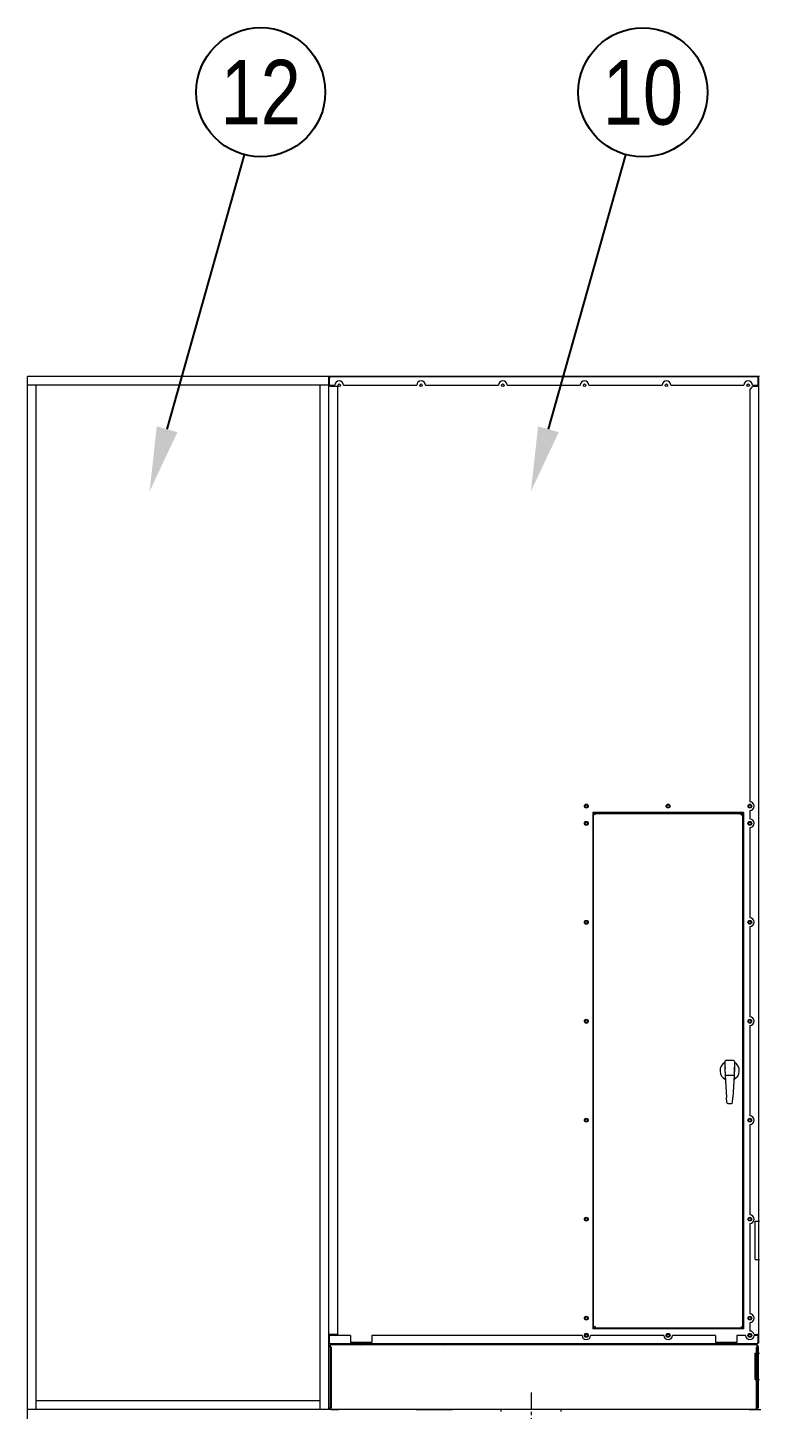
# Model space of a CAD drawing. Header units: millimetres. Extents: x -662756 to 31653, y -141394 to 22156.
# Drawn here: x 11139 to 12839, y 8944 to 12155 of the extents above; entities that cross this region are included whole.
import ezdxf
from ezdxf.enums import TextEntityAlignment as Align

# ---------------------------------------------------------------- set-up
doc = ezdxf.new("R2010")
doc.units = ezdxf.units.MM
doc.linetypes.add('CENTER', pattern=[2, 1.25, -0.25, 0.25, -0.25])
for name, color, linetype in [('center', 1, 'CENTER'), ('냉각탑_dim', 1, 'Continuous'), ('냉각탑_text', 3, 'Continuous')]:
    doc.layers.add(name, color=color, linetype=linetype)
doc.styles.get("Standard").update_dxf_attribs({"font": 'arial.ttf'})
doc.dimstyles.new('1.40', dxfattribs={"dimscale": 20, "dimtxt": 1.5, "dimasz": 1, "dimexe": 0.5, "dimexo": 0.5, "dimgap": 0.5, "dimtad": 1, "dimdec": 0, "dimzin": 0, "dimdsep": 46, "dimtxsty": 'Standard', "dimcen": 0, "dimclrd": 2, "dimclre": 2, "dimclrt": 3, "dimadec": 0, "dimazin": 0, "dimtfac": 1, "dimtdec": 0, "dimtmove": 0, "dimatfit": 0, "dimfxl": 1, "dimtolj": 1, "dimtzin": 0, "dimlwd": -1, "dimlwe": -1, "dimarcsym": 0})

# ---------------------------------------------------------------- blocks, each defined once
blk = doc.blocks.new('*D118')
at = {"color": 2, "transparency": 16777216}
for p, q in [((11838.8, 8843.8), (11838.8, 7799.3)), ((11138.8, 8695.5), (11138.8, 7799.3)), ((11258.8, 7809.3), (11718.8, 7809.3))]:
    blk.add_line(p, q, dxfattribs=at)
for points in [[(11258.8, 7829.3), (11258.8, 7789.3), (11138.8, 7809.3)], [(11718.8, 7829.3), (11718.8, 7789.3), (11838.8, 7809.3)]]:
    blk.add_solid(points, dxfattribs=at)
at = {"layer": 'Defpoints', "color": 0, "transparency": 16777216}
for p in [(11838.8, 8943.8), (11138.8, 8795.5), (11838.8, 7809.3)]:
    blk.add_point(p, dxfattribs=at)
at = {"color": 3, "lineweight": 5, "transparency": 16777216, "insert": (11488.8, 7940.8), "char_height": 140, "attachment_point": 5}
blk.add_mtext('\\A1;700', dxfattribs=at)
blk = doc.blocks.new('*D119')
at = {"color": 2, "transparency": 16777216}
for p, q in [((11838.8, 8849), (11838.8, 7799.3)), ((12838.8, 8847.3), (12838.8, 7799.3)), ((11958.8, 7809.3), (12718.8, 7809.3))]:
    blk.add_line(p, q, dxfattribs=at)
for points in [[(11958.8, 7829.3), (11958.8, 7789.3), (11838.8, 7809.3)], [(12718.8, 7829.3), (12718.8, 7789.3), (12838.8, 7809.3)]]:
    blk.add_solid(points, dxfattribs=at)
at = {"layer": 'Defpoints', "color": 0, "transparency": 16777216}
for p in [(11838.8, 8949), (12838.8, 8947.3), (12838.8, 7809.3)]:
    blk.add_point(p, dxfattribs=at)
at = {"color": 3, "lineweight": 5, "transparency": 16777216, "insert": (12338.8, 7940.8), "char_height": 140, "attachment_point": 5}
blk.add_mtext('\\A1;1000', dxfattribs=at)
blk = doc.blocks.new('1')
at = {"lineweight": 20}
for p, q in [((11838.8, 11343.8), (11138.8, 11343.8)), ((11138.8, 8943.8), (11138.8, 11343.8)), ((11838.8, 11323.8), (11138.8, 11323.8)), ((11158.8, 8943.8), (11158.8, 11323.8)), ((11818.8, 8963.8), (11158.8, 8963.8)), ((11838.8, 8943.8), (11138.8, 8943.8))]:
    blk.add_line(p, q, dxfattribs=at)
at = {"color": 0, "lineweight": 20}
for p, q in [((12838.8, 11343.8), (11838.8, 11343.8)), ((11838.8, 8943.8), (11838.8, 11343.8)), ((11138.8, 8795.5), (11138.8, 8943.8)), ((12831.8, 8943.8), (11838.8, 8943.8))]:
    blk.add_line(p, q, dxfattribs=at)
at = {"color": 7, "lineweight": 20, "ltscale": 0.001417}
for p, q in [((11838.8, 11341.8), (11840.5, 11341.8)), ((11838.8, 11340.9), (11840.5, 11340.9)), ((12836.8, 11341.8), (12835.1, 11341.8)), ((12836.8, 11340.9), (12835.1, 11340.9)), ((11838.8, 9098.7), (11840.5, 9098.7)), ((11838.8, 9097.8), (11840.5, 9097.8)), ((12836.8, 9098.7), (12835.1, 9098.7)), ((12836.8, 9097.8), (12835.1, 9097.8))]:
    blk.add_line(p, q, dxfattribs=at)
at = {"color": 7, "lineweight": 20, "ltscale": 0.00075}
for p, q in [((11838.8, 11340.9), (11838.8, 11341.8)), ((11838.8, 11340.9), (11838.8, 11341.8)), ((12836.8, 11340.9), (12836.8, 11341.8)), ((12455.8, 10328.8), (12456.7, 10328.8)), ((12796.9, 10328.8), (12797.8, 10328.8)), ((12456.7, 9132.8), (12455.8, 9132.8)), ((12797.8, 9132.8), (12796.9, 9132.8)), ((11838.8, 9098.7), (11838.8, 9097.8)), ((12836.8, 9098.7), (12836.8, 9097.8))]:
    blk.add_line(p, q, dxfattribs=at)
at = {"color": 7, "lineweight": 20, "ltscale": 0.015917}
for p, q in [((11838.8, 11321.8), (11838.8, 11340.9)), ((12836.8, 11340.9), (12836.8, 11321.8)), ((11838.8, 9098.7), (11838.8, 9117.8)), ((12836.8, 9117.8), (12836.8, 9098.7))]:
    blk.add_line(p, q, dxfattribs=at)
at = {"color": 7, "lineweight": 20, "ltscale": 0.000482551}
for p, q in [((11840.5, 11342.7), (11840.2, 11343.1)), ((12835.1, 11342.7), (12835.5, 11343.1))]:
    blk.add_line(p, q, dxfattribs=at)
at = {"color": 7, "lineweight": 20, "ltscale": 0.002833}
for p, q in [((11840.5, 11343.8), (11840.5, 11340.4)), ((12835.1, 11343.8), (12835.1, 11340.4)), ((11842.2, 11321.8), (11838.8, 11321.8)), ((12833.4, 11321.8), (12836.8, 11321.8)), ((11842.2, 9117.8), (11838.8, 9117.8)), ((11840.5, 9095.8), (11840.5, 9099.2)), ((12833.4, 9117.8), (12836.8, 9117.8)), ((12835.1, 9095.8), (12835.1, 9099.2))]:
    blk.add_line(p, q, dxfattribs=at)
at = {"color": 7, "lineweight": 20}
for p, q in [((11840.5, 11343.8), (12835.1, 11343.8)), ((11818.8, 8943.8), (11818.8, 11323.8)), ((11838.8, 9117.8), (11838.8, 11321.8)), ((11858.8, 11321.8), (11858.8, 9117.8)), ((12816.8, 11314.6), (12816.8, 10355.8)), ((12836.8, 11321.8), (12836.8, 9117.8)), ((12451.8, 10330.8), (12451.8, 9130.8)), ((12453.8, 9134.5), (12453.8, 10327.1)), ((12799.8, 10327.1), (12799.8, 9134.5)), ((12801.8, 10330.8), (12801.8, 9130.8)), ((12835.1, 9095.8), (11840.5, 9095.8)), ((12831.6, 9093.8), (11844, 9093.8)), ((12814.8, 8943.8), (12125.8, 8943.8))]:
    blk.add_line(p, q, dxfattribs=at)
at = {"color": 7, "lineweight": 20, "ltscale": 0.013833}
for p, q in [((11840.5, 11323.8), (11840.5, 11340.4)), ((12835.1, 11340.4), (12835.1, 11323.8)), ((11842.2, 11321.8), (11858.8, 11321.8)), ((11840.5, 9099.2), (11840.5, 9115.8)), ((11858.8, 9117.8), (11842.2, 9117.8)), ((11888.8, 9115.8), (11888.8, 9099.2)), ((11938.8, 9115.8), (11938.8, 9099.2)), ((12736.8, 9115.8), (12736.8, 9099.2)), ((12786.8, 9115.8), (12786.8, 9099.2)), ((12835.1, 9115.8), (12835.1, 9099.2))]:
    blk.add_line(p, q, dxfattribs=at)
at = {"color": 7, "lineweight": 20, "ltscale": 0.000256317}
for p, q in [((11838.8, 11321.8), (11839.1, 11321.8)), ((12836.8, 11321.8), (12836.5, 11321.8))]:
    blk.add_line(p, q, dxfattribs=at)
at = {"color": 7, "lineweight": 20, "ltscale": 0.01025}
for p, q in [((11840.5, 11323.8), (11852.8, 11323.8)), ((12822.8, 11323.8), (12835.1, 11323.8))]:
    blk.add_line(p, q, dxfattribs=at)
at = {"color": 7, "lineweight": 20, "ltscale": 0.001667}
for p, q in [((11840.8, 11323.8), (11840.8, 11321.8)), ((12834.8, 11321.8), (12834.8, 11323.8)), ((12760.6, 9736.7), (12758.6, 9736.6)), ((12779, 9736.7), (12781, 9736.6)), ((12799.8, 9742.6), (12801.8, 9742.6)), ((12801.8, 9719), (12799.8, 9719)), ((11838.8, 9117.8), (11840.8, 9117.8)), ((11840.8, 9117.8), (11840.8, 9115.8)), ((11928.8, 9095.8), (11928.8, 9093.8)), ((12088.8, 9095.8), (12088.8, 9093.8)), ((12834.8, 9115.8), (12834.8, 9117.8)), ((12836.8, 9117.8), (12834.8, 9117.8))]:
    blk.add_line(p, q, dxfattribs=at)
at = {"color": 7, "lineweight": 20, "ltscale": 0.141667}
for p, q in [((11872.8, 11323.8), (12042.8, 11323.8)), ((12062.8, 11323.8), (12232.8, 11323.8)), ((12252.8, 11323.8), (12422.8, 11323.8)), ((12442.8, 11323.8), (12612.8, 11323.8)), ((12632.8, 11323.8), (12802.8, 11323.8)), ((12616.8, 9115.8), (12446.8, 9115.8))]:
    blk.add_line(p, q, dxfattribs=at)
at = {"color": 7, "lineweight": 20, "ltscale": 0.009002}
blk.add_line((12822.6, 11321.8), (12833.4, 11321.8), dxfattribs=at)
at = {"color": 7, "lineweight": 20, "ltscale": 0.291667}
for p, q in [((12801.8, 10330.8), (12451.8, 10330.8)), ((12801.8, 9130.8), (12451.8, 9130.8))]:
    blk.add_line(p, q, dxfattribs=at)
at = {"color": 7, "lineweight": 20, "ltscale": 0.001167}
for p, q in [((12452.4, 10327.1), (12453.8, 10327.1)), ((12452.4, 10327.1), (12453.8, 10327.1)), ((12456.7, 10328.8), (12456.7, 10330.2)), ((12796.9, 10328.8), (12796.9, 10330.2)), ((12799.8, 10327.1), (12801.2, 10327.1)), ((12452.4, 9134.5), (12453.8, 9134.5)), ((12456.7, 9132.8), (12456.7, 9131.4)), ((12796.9, 9132.8), (12796.9, 9131.4)), ((12799.8, 9134.5), (12801.2, 9134.5)), ((12801.2, 9134.5), (12799.8, 9134.5))]:
    blk.add_line(p, q, dxfattribs=at)
at = {"color": 7, "lineweight": 20, "ltscale": 0.003085}
blk.add_line((12453.8, 10327.1), (12453.8, 10330.8), dxfattribs=at)
at = {"color": 7, "lineweight": 20, "ltscale": 0.001126}
for p, q in [((12453.8, 10327.1), (12455.2, 10327.1)), ((12799.8, 10327.1), (12798.5, 10327.1)), ((12453.8, 9134.5), (12455.2, 9134.5)), ((12799.8, 9134.5), (12798.5, 9134.5))]:
    blk.add_line(p, q, dxfattribs=at)
at = {"color": 7, "lineweight": 20, "ltscale": 0.001004}
for p, q in [((12456.4, 10327.1), (12455.2, 10327.1)), ((12797.3, 10327.1), (12798.5, 10327.1)), ((12456.4, 9134.5), (12455.2, 9134.5)), ((12797.3, 9134.5), (12798.5, 9134.5))]:
    blk.add_line(p, q, dxfattribs=at)
at = {"color": 7, "lineweight": 20, "ltscale": 0.000829859}
for p, q in [((12455.8, 10327.8), (12455.8, 10328.8)), ((12797.8, 10327.8), (12797.8, 10328.8)), ((12455.8, 9133.8), (12455.8, 9132.8)), ((12797.8, 9133.8), (12797.8, 9132.8))]:
    blk.add_line(p, q, dxfattribs=at)
at = {"color": 7, "lineweight": 20, "ltscale": 0.000586808}
for p, q in [((12455.8, 10327.8), (12455.8, 10327.1)), ((12797.8, 10327.8), (12797.8, 10327.1)), ((12455.8, 9133.8), (12455.8, 9134.5)), ((12797.8, 9133.8), (12797.8, 9134.5))]:
    blk.add_line(p, q, dxfattribs=at)
at = {"color": 7, "lineweight": 20, "ltscale": 0.000500028}
for p, q in [((12456.7, 10330.2), (12456.7, 10330.8)), ((12796.9, 10330.2), (12796.9, 10330.8))]:
    blk.add_line(p, q, dxfattribs=at)
at = {"color": 7, "lineweight": 20, "ltscale": 0.2835}
for p, q in [((12456.7, 10328.8), (12796.9, 10328.8)), ((12796.9, 9132.8), (12456.7, 9132.8))]:
    blk.add_line(p, q, dxfattribs=at)
at = {"color": 7, "lineweight": 20, "ltscale": 0.003083}
for p, q in [((12799.8, 10327.1), (12799.8, 10330.8)), ((12799.8, 9130.8), (12799.8, 9134.5))]:
    blk.add_line(p, q, dxfattribs=at)
at = {"color": 7, "lineweight": 20, "ltscale": 0.016667}
for p, q in [((12816.8, 10335.8), (12816.8, 10315.8)), ((12816.8, 9145.8), (12816.8, 9125.8)), ((12806.8, 9115.8), (12786.8, 9115.8))]:
    blk.add_line(p, q, dxfattribs=at)
at = {"color": 7, "lineweight": 20, "ltscale": 0.175}
for p, q in [((12816.8, 10295.8), (12816.8, 10085.8)), ((12816.8, 10065.8), (12816.8, 9855.8)), ((12816.8, 9835.8), (12816.8, 9625.8)), ((12816.8, 9605.8), (12816.8, 9395.8)), ((12816.8, 9375.8), (12816.8, 9165.8))]:
    blk.add_line(p, q, dxfattribs=at)
at = {"color": 7, "lineweight": 20, "ltscale": 0.013333}
for p, q in [((12758.6, 9752.6), (12758.6, 9736.6)), ((12781, 9752.6), (12781, 9736.6))]:
    blk.add_line(p, q, dxfattribs=at)
at = {"color": 7, "lineweight": 20, "ltscale": 0.014238}
for p, q in [((12758.6, 9736.6), (12759.7, 9719.6)), ((12781, 9736.6), (12780, 9719.6))]:
    blk.add_line(p, q, dxfattribs=at)
at = {"color": 7, "lineweight": 20, "ltscale": 0.015333}
blk.add_line((12779, 9754.6), (12760.6, 9754.6), dxfattribs=at)
at = {"color": 7, "lineweight": 20, "ltscale": 0.042369}
for p, q in [((12759.7, 9719.6), (12762.8, 9668.8)), ((12780, 9719.6), (12776.9, 9668.8))]:
    blk.add_line(p, q, dxfattribs=at)
at = {"color": 7, "lineweight": 20, "ltscale": 0.013602}
blk.add_line((12778, 9719.6), (12761.7, 9719.6), dxfattribs=at)
at = {"color": 7, "lineweight": 20, "ltscale": 0.010118}
for p, q in [((12763.5, 9656.7), (12762.8, 9668.8)), ((12776.1, 9656.7), (12776.9, 9668.8))]:
    blk.add_line(p, q, dxfattribs=at)
at = {"color": 7, "lineweight": 20, "ltscale": 0.007198}
blk.add_line((12765.5, 9654.8), (12774.1, 9654.8), dxfattribs=at)
at = {"color": 7, "lineweight": 20, "ltscale": 0.02475}
for p, q in [((12828.8, 9336.8), (12828.8, 9381.4)), ((12828.8, 9292.3), (12828.8, 9336.8))]:
    blk.add_line(p, q, dxfattribs=at)
at = {"color": 7, "lineweight": 20, "ltscale": 0.005555}
for p, q in [((12828.8, 9381.4), (12838.8, 9381.4)), ((12828.8, 9292.3), (12838.8, 9292.3)), ((12828.8, 9074.1), (12838.8, 9074.1)), ((12828.8, 9013.6), (12838.8, 9013.6))]:
    blk.add_line(p, q, dxfattribs=at)
at = {"color": 7, "lineweight": 20, "ltscale": 0.003082}
blk.add_line((12453.8, 9130.8), (12453.8, 9134.5), dxfattribs=at)
at = {"color": 7, "lineweight": 20, "ltscale": 0.000499975}
for p, q in [((12456.7, 9131.4), (12456.7, 9130.8)), ((12796.9, 9131.4), (12796.9, 9130.8))]:
    blk.add_line(p, q, dxfattribs=at)
at = {"color": 7, "lineweight": 20, "ltscale": 0.116333}
for p, q in [((11838.8, 8949), (11838.8, 9088.6)), ((11842, 9088.6), (11842, 8949)), ((11843.8, 8949), (11843.8, 9088.6)), ((11843.8, 9088.6), (11843.8, 8949)), ((12831.8, 8949), (12831.8, 9088.6)), ((12833.6, 9088.6), (12833.6, 8949)), ((12836.8, 8949), (12836.8, 9088.6))]:
    blk.add_line(p, q, dxfattribs=at)
at = {"color": 7, "lineweight": 20, "ltscale": 0.04025}
blk.add_line((11888.8, 9115.8), (11840.5, 9115.8), dxfattribs=at)
at = {"color": 7, "lineweight": 20, "ltscale": 0.001467}
for p, q in [((11842, 9091.4), (11841, 9092.8)), ((12833.6, 9091.4), (12834.6, 9092.8))]:
    blk.add_line(p, q, dxfattribs=at)
at = {"color": 7, "lineweight": 20, "ltscale": 0.002998}
for p, q in [((11842, 9092.2), (11842, 9088.6)), ((12833.6, 9092.2), (12833.6, 9088.6))]:
    blk.add_line(p, q, dxfattribs=at)
at = {"color": 7, "lineweight": 20, "ltscale": 0.0015}
for p, q in [((11843.8, 9088.6), (11842, 9088.6)), ((11842, 9088.6), (11843.8, 9088.6)), ((12833.6, 9088.6), (12831.8, 9088.6)), ((12831.8, 9088.6), (12833.6, 9088.6))]:
    blk.add_line(p, q, dxfattribs=at)
at = {"color": 7, "lineweight": 20, "ltscale": 0.041667}
for p, q in [((11938.8, 9099.2), (11888.8, 9099.2)), ((12786.8, 9099.2), (12736.8, 9099.2))]:
    blk.add_line(p, q, dxfattribs=at)
at = {"color": 7, "lineweight": 20, "ltscale": 0.406667}
blk.add_line((12426.8, 9115.8), (11938.8, 9115.8), dxfattribs=at)
at = {"color": 7, "lineweight": 20, "ltscale": 0.254167}
blk.add_line((12483.8, 9095.4), (12178.8, 9095.4), dxfattribs=at)
at = {"color": 7, "lineweight": 20, "ltscale": 0.001333}
for p, q in [((12178.8, 9095.4), (12178.8, 9093.8)), ((12483.8, 9095.4), (12483.8, 9093.8))]:
    blk.add_line(p, q, dxfattribs=at)
at = {"color": 7, "lineweight": 20, "ltscale": 0.000333513}
for p, q in [((12238.9, 9095.4), (12238.9, 9095.8)), ((12378.7, 9095.4), (12378.7, 9095.8))]:
    blk.add_line(p, q, dxfattribs=at)
at = {"color": 7, "lineweight": 20, "ltscale": 0.083333}
blk.add_line((12736.8, 9115.8), (12636.8, 9115.8), dxfattribs=at)
at = {"color": 7, "lineweight": 20, "ltscale": 0.005668}
blk.add_line((12826.6, 9117.8), (12833.4, 9117.8), dxfattribs=at)
at = {"color": 7, "lineweight": 20, "ltscale": 0.006917}
blk.add_line((12835.1, 9115.8), (12826.8, 9115.8), dxfattribs=at)
at = {"color": 7, "lineweight": 20, "ltscale": 0.016806}
for p, q in [((12828.8, 9043.8), (12828.8, 9074.1)), ((12828.8, 9013.6), (12828.8, 9043.8))]:
    blk.add_line(p, q, dxfattribs=at)
at = {"color": 7, "lineweight": 20, "ltscale": 0.004333}
for p, q in [((11843.8, 8943.8), (11843.8, 8949)), ((12831.8, 8943.8), (12831.8, 8949))]:
    blk.add_line(p, q, dxfattribs=at)
at = {"color": 7, "lineweight": 20, "ltscale": 0.001658}
blk.add_line((11843.8, 8949), (11843.8, 8947), dxfattribs=at)
at = {"color": 7, "lineweight": 20, "ltscale": 0.014167}
for p, q in [((11860.8, 8943.8), (11843.8, 8943.8)), ((11843.8, 8943.8), (11860.8, 8943.8)), ((12831.8, 8943.8), (12814.8, 8943.8)), ((12814.8, 8943.8), (12842.3, 8943.8))]:
    blk.add_line(p, q, dxfattribs=at)
at = {"color": 7, "lineweight": 20, "ltscale": 0.012333}
for p, q in [((11844, 8943.8), (11858.8, 8943.8)), ((12816.8, 8943.8), (12831.6, 8943.8))]:
    blk.add_line(p, q, dxfattribs=at)
at = {"color": 7, "lineweight": 20, "ltscale": 0.150833}
blk.add_line((12041.8, 8943.8), (11860.8, 8943.8), dxfattribs=at)
blk.add_line((12041.8, 8943.8), (11860.8, 8943.8), dxfattribs=at)
at = {"color": 7, "lineweight": 20, "ltscale": 0.07}
for p, q in [((12125.8, 8943.8), (12041.8, 8943.8)), ((12041.8, 8943.8), (12125.8, 8943.8))]:
    blk.add_line(p, q, dxfattribs=at)
at = {"color": 7, "lineweight": 20, "ltscale": 0.09425}
blk.add_line((12238.9, 8943.8), (12125.8, 8943.8), dxfattribs=at)
at = {"color": 7, "lineweight": 20, "ltscale": 0.004168}
for p, q in [((12238.9, 8938.8), (12238.9, 8943.8)), ((12378.7, 8938.8), (12378.7, 8943.8))]:
    blk.add_line(p, q, dxfattribs=at)
at = {"color": 7, "lineweight": 20, "ltscale": 0.363416}
blk.add_line((12814.8, 8943.8), (12378.7, 8943.8), dxfattribs=at)
at = {"color": 7, "lineweight": 20}
for centre, radius in [((11862.8, 11323.8), 3), ((12052.8, 11323.8), 3), ((12242.8, 11323.8), 3), ((12432.8, 11323.8), 3), ((12622.8, 11323.8), 3), ((12812.8, 11323.8), 3), ((12436.8, 10345.8), 4.5), ((12436.8, 10345.8), 3), ((12626.8, 10345.8), 4.5), ((12626.8, 10345.8), 3), ((12816.8, 10345.8), 4.5), ((12816.8, 10345.8), 3), ((12436.8, 10305.8), 4.5), ((12436.8, 10305.8), 3), ((12816.8, 10305.8), 4.5), ((12816.8, 10305.8), 3), ((12436.8, 10075.8), 4.5), ((12436.8, 10075.8), 3), ((12816.8, 10075.8), 4.5), ((12816.8, 10075.8), 3), ((12436.8, 9845.8), 4.5), ((12436.8, 9845.8), 3), ((12816.8, 9845.8), 4.5), ((12816.8, 9845.8), 3), ((12436.8, 9615.8), 4.5), ((12436.8, 9615.8), 3), ((12816.8, 9615.8), 4.5), ((12816.8, 9615.8), 3), ((12436.8, 9385.8), 4.5), ((12436.8, 9385.8), 3), ((12816.8, 9385.8), 4.5), ((12816.8, 9385.8), 3), ((12436.8, 9155.8), 4.5), ((12436.8, 9155.8), 3), ((12816.8, 9155.8), 4.5), ((12816.8, 9155.8), 3), ((12436.8, 9115.8), 4.5), ((12626.8, 9115.8), 4.5), ((12816.8, 9115.8), 4.5), ((12436.8, 9115.8), 3), ((12626.8, 9115.8), 3), ((12816.8, 9115.8), 3)]:
    blk.add_circle(centre, radius, dxfattribs=at)
for centre, radius, start, end in [((11842.2, 11340.4), 3.4, 179.7593, 180), ((11842.2, 11340.4), 3.4, 120, 155.6842), ((12833.4, 11340.4), 3.4, 24.3158, 60), ((11842.2, 11305.2), 3.4, 180, 180.2368), ((11862.8, 11323.8), 10, 0, 180), ((12052.8, 11323.8), 10, 0, 180), ((12242.8, 11323.8), 10, 0, 180), ((12432.8, 11323.8), 10, 0, 180), ((12622.8, 11323.8), 10, 0, 180), ((12812.8, 11323.8), 10, 0, 180), ((12812.8, 11323.8), 10, 293.5782, 348.4628), ((12816.8, 10345.8), 10, 270, 90), ((12816.8, 10305.8), 10, 270, 90), ((12816.8, 10075.8), 10, 270, 90), ((12816.8, 9845.8), 10, 270, 90), ((12769.8, 9730.8), 22.4, 119.9999, 244.5987), ((12769.8, 9730.8), 11.4, 165.2269, 201.7688), ((12760.6, 9752.6), 2, 90, 180), ((12779, 9752.6), 2, 0, 90), ((12769.8, 9730.8), 22.4, 295.4015, 59.9999), ((12769.8, 9730.8), 11.4, 338.2315, 14.7728), ((12765.5, 9656.8), 2, 183.4978, 270), ((12774.1, 9656.8), 2, 270, 356.5022), ((12816.8, 9615.8), 10, 270, 90), ((12816.8, 9385.8), 10, 270, 90), ((12816.8, 9155.8), 10, 270, 90), ((12816.8, 9115.8), 10, 11.537, 90), ((11844, 9088.6), 5.2, 90, 180), ((11853.8, 9115.8), 3, 138.1889, 179.9994), ((11853.8, 9115.8), 3, 0.0006, 41.8111), ((11905.4, 9099.2), 3.4, 270, 270.2446), ((11912.2, 9097.2), 3.4, 204.3152, 269.7616), ((12105.4, 9097.2), 3.4, 270.2384, 335.6848), ((12436.8, 9115.8), 10, 180, 0), ((12626.8, 9115.8), 10, 180, 0), ((12816.8, 9115.8), 10, 180, 0), ((12831.6, 9088.6), 5.2, 0, 90), ((11844, 8949), 5.2, 180, 270), ((11844, 8949), 2, 180, 264.2609), ((12831.6, 8949), 5.2, 270, 0), ((12831.6, 8949), 2, 275.7392, 0)]:
    blk.add_arc(centre, radius, start, end, dxfattribs=at)
for points in [[(12457.2, 10325.4), (12456.8, 10325.7), (12456.3, 10326.1), (12455.9, 10326.4), (12455.5, 10326.8), (12455.2, 10327.1)], [(12457.2, 10325.4), (12456.9, 10325.9), (12456.7, 10326.5), (12456.4, 10327), (12456.1, 10327.4), (12455.8, 10327.8)], [(12796.4, 10325.4), (12796.7, 10325.9), (12797, 10326.5), (12797.2, 10327), (12797.5, 10327.4), (12797.8, 10327.8)], [(12796.4, 10325.4), (12796.9, 10325.7), (12797.3, 10326.1), (12797.7, 10326.4), (12798.1, 10326.8), (12798.5, 10327.1)], [(12457.2, 9136.2), (12456.8, 9135.9), (12456.3, 9135.5), (12455.9, 9135.2), (12455.5, 9134.9), (12455.2, 9134.5)], [(12457.2, 9136.2), (12456.9, 9135.7), (12456.7, 9135.2), (12456.4, 9134.7), (12456.1, 9134.2), (12455.8, 9133.8)], [(12796.4, 9136.2), (12796.7, 9135.7), (12797, 9135.2), (12797.2, 9134.7), (12797.5, 9134.2), (12797.8, 9133.8)], [(12796.4, 9136.2), (12796.9, 9135.9), (12797.3, 9135.5), (12797.7, 9135.2), (12798.1, 9134.9), (12798.5, 9134.5)]]:
    blk.add_open_spline(points, degree=5, dxfattribs=at)
for points, knots in [([(12759.7, 9719.6), (12759.7, 9719.6), (12759.7, 9719.6), (12759.7, 9719.5), (12759.7, 9719.5), (12759.7, 9719.5), (12759.7, 9719.5), (12759.9, 9719.5), (12760.1, 9719.5), (12760.3, 9719.5), (12760.7, 9719.6), (12761.1, 9719.6), (12761.3, 9719.6), (12761.5, 9719.6), (12761.7, 9719.6)], [0, 0, 0, 0, 0, 0, 0.60703, 0.60703, 0.60703, 1.073802, 1.073802, 1.073802, 3.539901, 3.539901, 3.539901, 5.013245, 5.013245, 5.013245, 5.013245, 5.013245, 5.013245]), ([(12780, 9719.6), (12780, 9719.6), (12780, 9719.5), (12780, 9719.5), (12779.9, 9719.5), (12779.9, 9719.5), (12779.9, 9719.5), (12779.7, 9719.5), (12779.4, 9719.5), (12779.1, 9719.6), (12778.7, 9719.6), (12778.2, 9719.6), (12778.1, 9719.6), (12778.1, 9719.6), (12778, 9719.6)], [0, 0, 0, 0, 0, 0, 0.74273, 0.74273, 0.74273, 1.191592, 1.191592, 1.191592, 4.222974, 4.222974, 4.222974, 4.972392, 4.972392, 4.972392, 4.972392, 4.972392, 4.972392]), ([(11844, 9093.8), (11843.7, 9093.8), (11843.4, 9093.7), (11843, 9093.5), (11842.6, 9093.1), (11842.3, 9092.6), (11842.2, 9092.4), (11842.1, 9092.3), (11842, 9092.2)], [0, 0, 0, 0, 0, 0, 6.191357, 6.191357, 6.191357, 7.828222, 7.828222, 7.828222, 7.828222, 7.828222, 7.828222]), ([(12831.6, 9093.8), (12831.9, 9093.8), (12832.3, 9093.7), (12832.6, 9093.5), (12833, 9093.1), (12833.4, 9092.6), (12833.5, 9092.4), (12833.5, 9092.3), (12833.6, 9092.2)], [0, 0, 0, 0, 0, 0, 6.191357, 6.191357, 6.191357, 7.828222, 7.828222, 7.828222, 7.828222, 7.828222, 7.828222])]:
    blk.add_open_spline(points, degree=5, knots=knots, dxfattribs=at)
at = {"layer": '냉각탑_dim', "lineweight": -3}
for points in [[(11486.9, 11214.7), (11422.1, 11077.2), (11438.8, 11228.3)], [(12372.8, 11214.7), (12308, 11077.2), (12324.7, 11228.3)]]:
    blk.add_solid(points, dxfattribs=at)

msp = doc.modelspace()

# ---------------------------------------------------------------- linework, layer by layer
at = {"layer": 'center', "lineweight": 20, "ltscale": 30}
msp.add_line((12308.8, 8983.1), (12308.8, 8702.3), dxfattribs=at)
at = {"layer": '냉각탑_dim', "linetype": 'ByBlock', "lineweight": -3}
for points in [[(11462.9, 11221.5), (11642.9, 11859.6)], [(12348.8, 11221.5), (12528.9, 11859.6)]]:
    msp.add_lwpolyline(points, dxfattribs=at)
for centre in [(11680.3, 12004.9), (12568.2, 12004.4)]:
    msp.add_circle(centre, 150, dxfattribs=at)

# ---------------------------------------------------------------- block references
msp.add_blockref('1', (0, 0))

# ---------------------------------------------------------------- texts
at = {"layer": '냉각탑_text', "width": 0.8}
for s, p in [('12', (11680.3, 12004.9)), ('10', (12568.2, 12004.4))]:
    msp.add_text(s, height=150, dxfattribs=at).set_placement(p, align=Align.MIDDLE_CENTER)

# ---------------------------------------------------------------- dimensions: what is measured, and where the dimension line sits
at = {"lineweight": 5}
for base, p1, p2, picture, middle in [((11838.8, 7809.3), (11138.8, 8795.5), (11838.8, 8943.8), '*D118', (11488.8, 7940.8)), ((12838.8, 7809.3), (11838.8, 8949), (12838.8, 8947.3), '*D119', (12338.8, 7940.8))]:
    dim = msp.add_linear_dim(base=base, p1=p1, p2=p2, dimstyle='1.40', override={"dimtxt": 7, "dimasz": 6, "dimexo": 5, "dimgap": 3}, dxfattribs=at)
    dim.commit()
    dim.dimension.update_dxf_attribs({"geometry": picture, "text_midpoint": middle})

doc.saveas('drawing.dxf')
